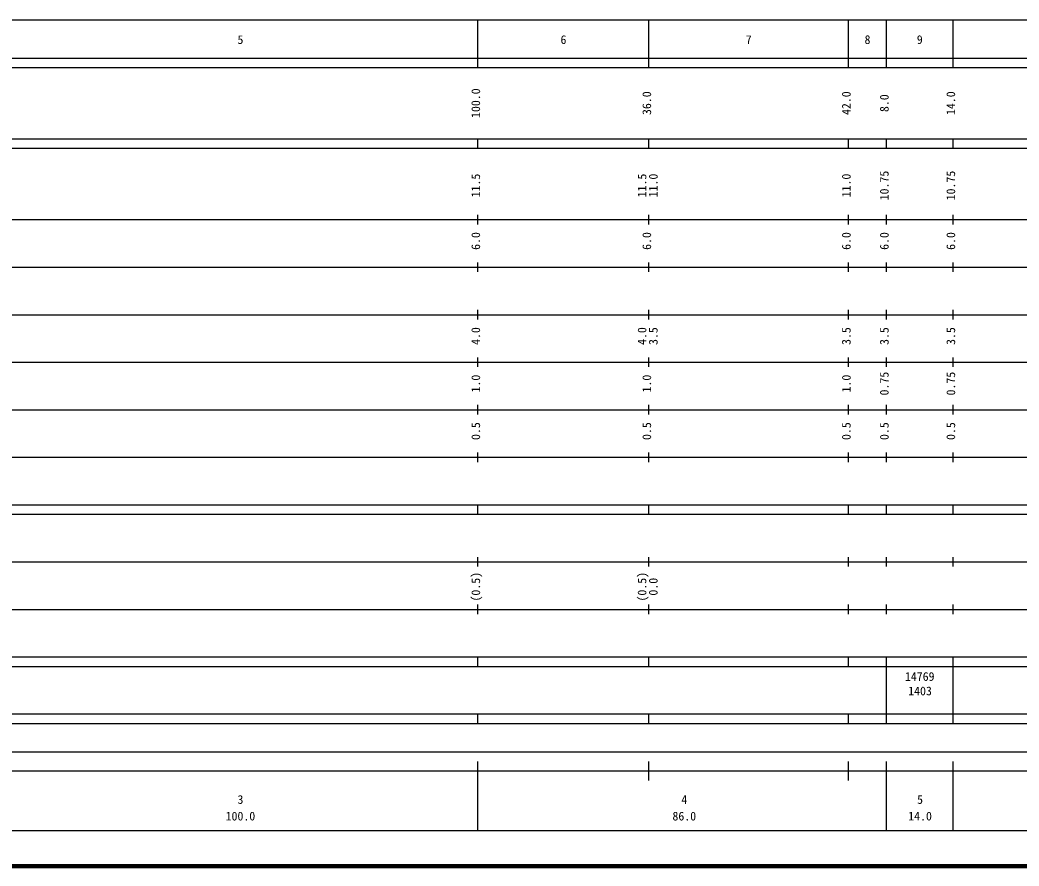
# Model space of a CAD drawing. Units: millimetres on the paper, enlarged 1000 times. Extents: x 40000 to 680000, y 20000 to 380000.
# Drawn here: x 271598 to 481894, y 20000 to 198000 of the extents above; entities that cross this region are included whole.
import ezdxf
from ezdxf.enums import TextEntityAlignment as Align

# ---------------------------------------------------------------- set-up
doc = ezdxf.new("R2010")
doc.units = ezdxf.units.MM
doc.header["$LTSCALE"] = 1000
doc.layers.add('M-TTL', color=2, linetype='Continuous', lineweight=140)
doc.layers.add('M-TTL-BAND', color=7, linetype='Continuous', lineweight=25)
doc.styles.add('ＭＳ ゴシック', font='')
doc.styles.get('ＭＳ ゴシック').set_extended_font_data('MS Gothic')

msp = doc.modelspace()

# ---------------------------------------------------------------- linework, layer by layer
at = {"layer": 'M-TTL'}
msp.add_line((40000, 20000), (680000, 20000), dxfattribs=at)
at = {"layer": 'M-TTL-BAND'}
for p, q in [((68000, 198000), (579000, 198000)), ((368000, 188000), (368000, 198000)), ((404000, 188000), (404000, 198000)), ((446000, 188000), (446000, 198000)), ((454000, 188000), (454000, 198000)), ((468000, 188000), (468000, 198000)), ((40000, 190000), (579000, 190000)), ((40000, 188000), (579000, 188000)), ((40000, 173000), (579000, 173000)), ((368000, 171000), (368000, 173000)), ((404000, 171000), (404000, 173000)), ((446000, 171000), (446000, 173000)), ((454000, 171000), (454000, 173000)), ((468000, 171000), (468000, 173000)), ((40000, 171000), (579000, 171000)), ((40000, 156000), (579000, 156000)), ((368000, 155000), (368000, 157000)), ((404000, 155000), (404000, 157000)), ((446000, 155000), (446000, 157000)), ((454000, 155000), (454000, 157000)), ((468000, 155000), (468000, 157000)), ((46000, 146000), (579000, 146000)), ((368000, 145000), (368000, 147000)), ((404000, 145000), (404000, 147000)), ((446000, 145000), (446000, 147000)), ((454000, 145000), (454000, 147000)), ((468000, 145000), (468000, 147000)), ((368000, 135000), (368000, 137000)), ((404000, 135000), (404000, 137000)), ((446000, 135000), (446000, 137000)), ((454000, 135000), (454000, 137000)), ((468000, 135000), (468000, 137000)), ((52000, 136000), (579000, 136000)), ((368000, 125000), (368000, 127000)), ((404000, 125000), (404000, 127000)), ((446000, 125000), (446000, 127000)), ((454000, 125000), (454000, 127000)), ((468000, 125000), (468000, 127000)), ((46000, 126000), (579000, 126000)), ((52000, 116000), (579000, 116000)), ((368000, 115000), (368000, 117000)), ((404000, 115000), (404000, 117000)), ((446000, 115000), (446000, 117000)), ((454000, 115000), (454000, 117000)), ((468000, 115000), (468000, 117000)), ((46000, 106000), (579000, 106000)), ((368000, 105000), (368000, 107000)), ((404000, 105000), (404000, 107000)), ((446000, 105000), (446000, 107000)), ((454000, 105000), (454000, 107000)), ((468000, 105000), (468000, 107000)), ((40000, 96000), (579000, 96000)), ((368000, 94000), (368000, 96000)), ((404000, 94000), (404000, 96000)), ((446000, 94000), (446000, 96000)), ((454000, 94000), (454000, 96000)), ((468000, 94000), (468000, 96000)), ((40000, 94000), (579000, 94000)), ((368000, 83000), (368000, 85000)), ((404000, 83000), (404000, 85000)), ((446000, 83000), (446000, 85000)), ((454000, 83000), (454000, 85000)), ((468000, 83000), (468000, 85000)), ((49000, 84000), (579000, 84000)), ((40000, 74000), (579000, 74000)), ((368000, 73000), (368000, 75000)), ((404000, 73000), (404000, 75000)), ((446000, 73000), (446000, 75000)), ((454000, 73000), (454000, 75000)), ((468000, 73000), (468000, 75000)), ((40000, 64000), (579000, 64000)), ((368000, 62000), (368000, 64000)), ((404000, 62000), (404000, 64000)), ((446000, 62000), (446000, 64000)), ((454000, 62000), (454000, 64000)), ((468000, 62000), (468000, 64000)), ((40000, 62000), (579000, 62000)), ((454000, 52000), (454000, 62000)), ((468000, 52000), (468000, 62000)), ((468000, 52000), (468000, 62000)), ((40000, 52000), (579000, 52000)), ((368000, 50000), (368000, 52000)), ((404000, 50000), (404000, 52000)), ((446000, 50000), (446000, 52000)), ((454000, 50000), (454000, 52000)), ((468000, 50000), (468000, 52000)), ((40000, 50000), (579000, 50000)), ((71000, 44000), (565000, 44000)), ((40000, 40000), (579000, 40000)), ((368000, 27500), (368000, 42000)), ((404000, 38000), (404000, 42000)), ((446000, 38000), (446000, 42000)), ((454000, 38000), (454000, 42000)), ((454000, 27500), (454000, 42000)), ((468000, 27500), (468000, 42000)), ((68000, 27500), (579000, 27500))]:
    msp.add_line(p, q, dxfattribs=at)

# ---------------------------------------------------------------- texts
at = {"layer": 'M-TTL-BAND', "style": 'ＭＳ ゴシック'}
for s, p in [('5', (318000, 192405)), ('6', (386000, 192405)), ('7', (425000, 192405)), ('8', (450000, 192405)), ('9', (461000, 192405)), ('3', (318000, 32523)), ('4', (411434, 32523)), ('5', (461064, 32523)), ('100.0', (318000, 29033)), ('86.0', (411434, 29033)), ('14.0', (461064, 29033))]:
    msp.add_text(s, height=1833, dxfattribs=at).set_placement(p, align=Align.BOTTOM_CENTER)
for s, p in [('100.0', (369000, 180500)), ('36.0', (405000, 180500)), ('42.0', (447000, 180500)), ('8.0', (455000, 180500)), ('14.0', (469000, 180500)), ('10.75', (455000, 163174)), ('10.75', (469000, 163174)), ('11.5', (369000, 163174)), ('11.5', (404000, 163174)), ('11.0', (406370, 163174)), ('11.0', (447000, 163174)), ('6.0', (369000, 151500)), ('6.0', (405000, 151500)), ('6.0', (447000, 151500)), ('6.0', (455000, 151500)), ('6.0', (469000, 151500)), ('4.0', (369000, 131500)), ('4.0', (404000, 131500)), ('3.5', (406370, 131500)), ('3.5', (447000, 131500)), ('3.5', (455000, 131500)), ('3.5', (469000, 131500)), ('1.0', (369000, 121500)), ('1.0', (405000, 121500)), ('1.0', (447000, 121500)), ('0.75', (455000, 121500)), ('0.75', (469000, 121500)), ('0.5', (369000, 111500)), ('0.5', (405000, 111500)), ('0.5', (447000, 111500)), ('0.5', (455000, 111500)), ('0.5', (469000, 111500)), ('(0.5)', (369000, 78764)), ('(0.5)', (404000, 78764)), ('0.0', (406363, 78764))]:
    msp.add_text(s, height=1833, rotation=90, dxfattribs=at).set_placement(p, align=Align.BOTTOM_CENTER)
for s, p in [('14769', (457875, 58405)), ('1403', (458563, 55367))]:
    msp.add_text(s, height=1833, dxfattribs=at).set_placement(p, align=Align.BOTTOM_LEFT)

doc.saveas('drawing.dxf')
